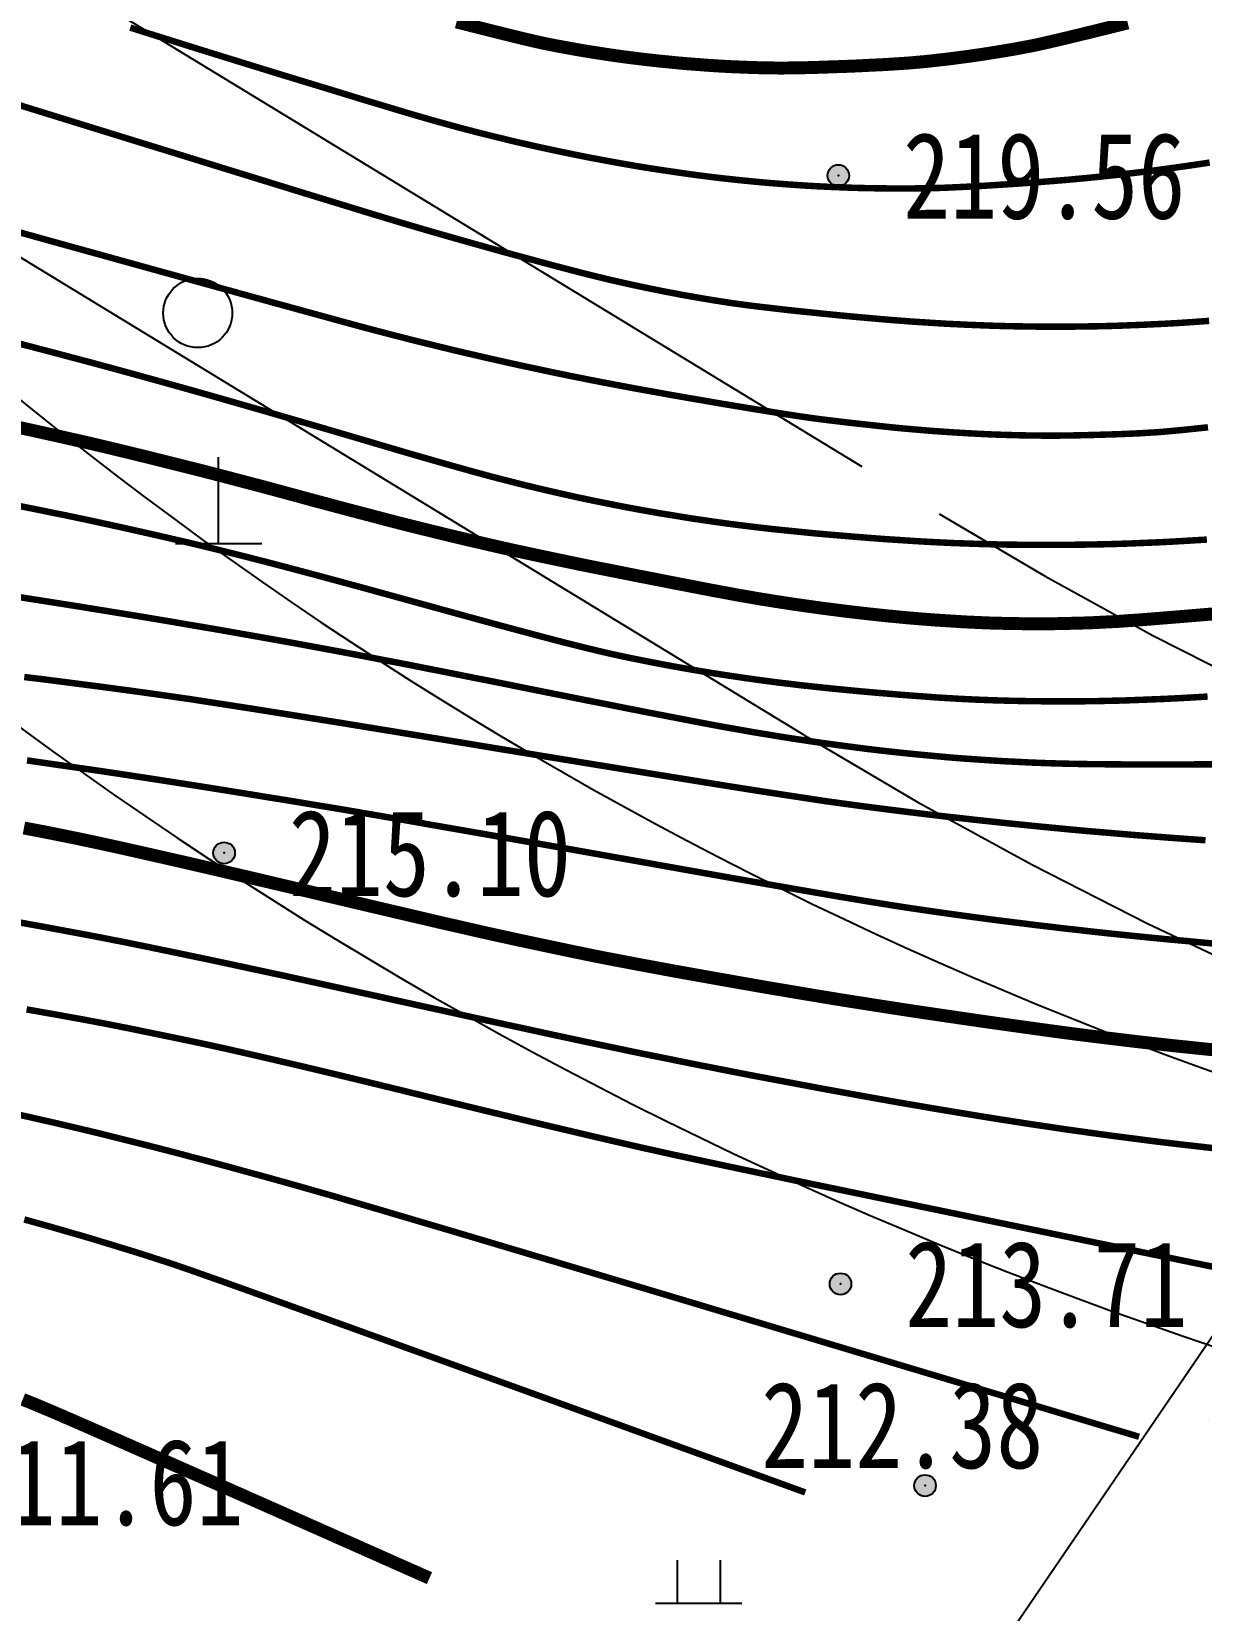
# Model space of a CAD drawing. Extents: x 36524600 to 36525730, y 2746759 to 2747713.
# Drawn here: x 36525080.61 to 36525094.15, y 2747405.56 to 2747423.84 of the extents above; entities that cross this region are included whole.
import ezdxf
from ezdxf.enums import TextEntityAlignment as Align

# ---------------------------------------------------------------- set-up
doc = ezdxf.new("R2010")
doc.units = 0
doc.header["$LTSCALE"] = 1000
doc.header["$MEASUREMENT"] = 0
doc.linetypes.add('X2', pattern=[10, 8, -2])
for name, color, linetype in [('0-规划道路', 4, 'Continuous'), ('DGX', 251, 'Continuous'), ('DLDW', 11, 'Continuous'), ('DLSS', 4, 'Continuous'), ('DMTZ', 3, 'Continuous'), ('GCD', 252, 'Continuous'), ('PP-DX-PT', 251, 'Continuous'), ('ZBTZ', 3, 'Continuous'), ('ZDH', 1, 'Continuous')]:
    doc.layers.add(name, color=color, linetype=linetype)
doc.styles.add('正等线体', font='宋体.shx', dxfattribs={"bigfont": '@@gbcbig.shx'})
doc.linetypes.add('10421', pattern='A,2,[150,AAA.SHX,S=0.5,R=0,X=0,Y=0.5],1e-11', length=2)

# ---------------------------------------------------------------- blocks, each defined once
blk = doc.blocks.new('gc326')
blk.add_circle((0, 0), 0.8)
blk = doc.blocks.new('gc200')
h = blk.add_hatch(color=256)
edge = h.paths.add_edge_path()
edge.add_arc((0, 0), 0.25, 0, 360)
blk.add_circle((0, 0), 0.25)
blk = doc.blocks.new('Gc111')
for p, q in [((0, 0), (0, 2)), ((-1, 0), (1, 0))]:
    blk.add_line(p, q)
blk = doc.blocks.new('dxt')
at = {"color": 253}
for p, q in [((36525088.084, 2747406.146), (36525088.084, 2747405.646)), ((36525088.584, 2747406.146), (36525088.584, 2747405.646)), ((36525087.834, 2747405.646), (36525088.834, 2747405.646))]:
    blk.add_line(p, q, dxfattribs=at)
at = {"color": 253, "linetype": 'Continuous', "flags": 128}
blk.add_lwpolyline([(36525128.774, 2747428.494), (36525094.763, 2747409.443), (36525068.486, 2747370.92)], dxfattribs=at)
at = {"layer": 'DGX', "color": 253, "linetype": 'Continuous', "flags": 128}
for points, const_width in [([(36525085.217, 2747405.937), (36525084.266, 2747406.359), (36525083.427, 2747406.731), (36525082.699, 2747407.053), (36525082.083, 2747407.325), (36525081.579, 2747407.547), (36525081.187, 2747407.719), (36525080.906, 2747407.841), (36525080.736, 2747407.913), (36525080.623, 2747407.96), (36525080.509, 2747408.006)], 0.15), ([(36525089.567, 2747406.929), (36525087.947, 2747407.517), (36525086.528, 2747408.032), (36525085.31, 2747408.473), (36525084.292, 2747408.841), (36525083.475, 2747409.136), (36525082.859, 2747409.357), (36525082.443, 2747409.504), (36525082.228, 2747409.578), (36525082.113, 2747409.615), (36525081.998, 2747409.652), (36525081.883, 2747409.689), (36525081.768, 2747409.725), (36525081.652, 2747409.76), (36525081.537, 2747409.796), (36525081.421, 2747409.831), (36525081.306, 2747409.866), (36525081.188, 2747409.901), (36525081.065, 2747409.936), (36525080.937, 2747409.973), (36525080.805, 2747410.011), (36525080.668, 2747410.049), (36525080.527, 2747410.088)], 0.075), ([(36525093.431, 2747407.573), (36525091.356, 2747408.196), (36525089.528, 2747408.744), (36525087.946, 2747409.218), (36525086.609, 2747409.617), (36525085.518, 2747409.942), (36525084.672, 2747410.192), (36525084.073, 2747410.368), (36525083.719, 2747410.469), (36525083.495, 2747410.532), (36525083.285, 2747410.59), (36525083.09, 2747410.643), (36525082.909, 2747410.693), (36525082.743, 2747410.738), (36525082.591, 2747410.779), (36525082.453, 2747410.815), (36525082.33, 2747410.848), (36525082.214, 2747410.878), (36525082.098, 2747410.908), (36525081.982, 2747410.938), (36525081.866, 2747410.967), (36525081.749, 2747410.996), (36525081.633, 2747411.025), (36525081.517, 2747411.054), (36525081.4, 2747411.083), (36525081.284, 2747411.111), (36525081.167, 2747411.139), (36525081.051, 2747411.166), (36525080.934, 2747411.194), (36525080.817, 2747411.221), (36525080.7, 2747411.247), (36525080.583, 2747411.274), (36525080.466, 2747411.3)], 0.075), ([(36525094.763, 2747409.443), (36525093.122, 2747409.78), (36525091.691, 2747410.075), (36525090.469, 2747410.328), (36525089.456, 2747410.538), (36525088.653, 2747410.707), (36525088.06, 2747410.834), (36525087.676, 2747410.919), (36525087.389, 2747410.985), (36525087.084, 2747411.056), (36525086.762, 2747411.132), (36525086.423, 2747411.212), (36525086.066, 2747411.298), (36525085.692, 2747411.388), (36525085.301, 2747411.483), (36525084.893, 2747411.583), (36525084.49, 2747411.681), (36525084.114, 2747411.772), (36525083.766, 2747411.855), (36525083.445, 2747411.93), (36525083.151, 2747411.998), (36525082.885, 2747412.059), (36525082.647, 2747412.111), (36525082.436, 2747412.156), (36525082.244, 2747412.196), (36525082.065, 2747412.233), (36525081.898, 2747412.267), (36525081.744, 2747412.299), (36525081.602, 2747412.327), (36525081.472, 2747412.353), (36525081.354, 2747412.375), (36525081.249, 2747412.395), (36525081.15, 2747412.413), (36525081.05, 2747412.431), (36525080.951, 2747412.449), (36525080.852, 2747412.467), (36525080.752, 2747412.484), (36525080.653, 2747412.502), (36525080.554, 2747412.519)], 0.075), ([(36525094.299, 2747412.051), (36525094.148, 2747412.066), (36525093.996, 2747412.082), (36525093.842, 2747412.098), (36525093.688, 2747412.115), (36525093.533, 2747412.132), (36525093.378, 2747412.15), (36525093.221, 2747412.169), (36525093.063, 2747412.188), (36525092.904, 2747412.207), (36525092.737, 2747412.228), (36525092.554, 2747412.252), (36525092.355, 2747412.279), (36525092.14, 2747412.309), (36525091.909, 2747412.341), (36525091.662, 2747412.376), (36525091.399, 2747412.414), (36525091.12, 2747412.455), (36525090.834, 2747412.497), (36525090.548, 2747412.541), (36525090.261, 2747412.586), (36525089.975, 2747412.631), (36525089.689, 2747412.678), (36525089.404, 2747412.726), (36525089.118, 2747412.774), (36525088.833, 2747412.824), (36525088.556, 2747412.873), (36525088.298, 2747412.919), (36525088.057, 2747412.962), (36525087.835, 2747413.003), (36525087.63, 2747413.041), (36525087.443, 2747413.077), (36525087.274, 2747413.109), (36525087.123, 2747413.139), (36525086.981, 2747413.168), (36525086.84, 2747413.197), (36525086.698, 2747413.227), (36525086.556, 2747413.257), (36525086.414, 2747413.287), (36525086.273, 2747413.317), (36525086.131, 2747413.348), (36525085.99, 2747413.379), (36525085.828, 2747413.415), (36525085.627, 2747413.461), (36525085.385, 2747413.516), (36525085.103, 2747413.582), (36525084.782, 2747413.657), (36525084.42, 2747413.742), (36525084.018, 2747413.837), (36525083.576, 2747413.942), (36525083.13, 2747414.047), (36525082.717, 2747414.144), (36525082.337, 2747414.232), (36525081.989, 2747414.311), (36525081.674, 2747414.382), (36525081.392, 2747414.444), (36525081.142, 2747414.497), (36525080.925, 2747414.541), (36525080.724, 2747414.581), (36525080.523, 2747414.619)], 0.15), ([(36525080.559, 2747415.401), (36525081.037, 2747415.332), (36525081.432, 2747415.275), (36525081.743, 2747415.228), (36525082.012, 2747415.187), (36525082.282, 2747415.145), (36525082.551, 2747415.103), (36525082.82, 2747415.06), (36525083.089, 2747415.017), (36525083.358, 2747414.973), (36525083.627, 2747414.93), (36525083.896, 2747414.885), (36525084.188, 2747414.837), (36525084.527, 2747414.779), (36525084.912, 2747414.713), (36525085.344, 2747414.637), (36525085.822, 2747414.554), (36525086.347, 2747414.461), (36525086.919, 2747414.36), (36525087.537, 2747414.25), (36525088.149, 2747414.141), (36525088.7, 2747414.043), (36525089.193, 2747413.957), (36525089.625, 2747413.882), (36525089.998, 2747413.818), (36525090.311, 2747413.766), (36525090.565, 2747413.725), (36525090.759, 2747413.695), (36525090.923, 2747413.671), (36525091.087, 2747413.647), (36525091.251, 2747413.624), (36525091.416, 2747413.601), (36525091.58, 2747413.579), (36525091.744, 2747413.557), (36525091.909, 2747413.536), (36525092.073, 2747413.516), (36525092.238, 2747413.495), (36525092.403, 2747413.476), (36525092.568, 2747413.456), (36525092.732, 2747413.438), (36525092.897, 2747413.419), (36525093.062, 2747413.401), (36525093.227, 2747413.384), (36525093.392, 2747413.367), (36525093.564, 2747413.35), (36525093.748, 2747413.332), (36525093.946, 2747413.314), (36525094.156, 2747413.294), (36525094.38, 2747413.274)], 0.075), ([(36525080.527, 2747416.366), (36525080.737, 2747416.341), (36525080.947, 2747416.314), (36525081.157, 2747416.287), (36525081.366, 2747416.26), (36525081.576, 2747416.232), (36525081.786, 2747416.204), (36525081.995, 2747416.175), (36525082.204, 2747416.145), (36525082.45, 2747416.11), (36525082.766, 2747416.061), (36525083.154, 2747416.001), (36525083.613, 2747415.928), (36525084.144, 2747415.843), (36525084.745, 2747415.745), (36525085.419, 2747415.635), (36525086.163, 2747415.512), (36525086.907, 2747415.39), (36525087.576, 2747415.281), (36525088.17, 2747415.185), (36525088.691, 2747415.101), (36525089.137, 2747415.031), (36525089.509, 2747414.974), (36525089.806, 2747414.929), (36525090.03, 2747414.898), (36525090.216, 2747414.873), (36525090.402, 2747414.849), (36525090.589, 2747414.825), (36525090.775, 2747414.802), (36525090.962, 2747414.779), (36525091.148, 2747414.757), (36525091.335, 2747414.736), (36525091.522, 2747414.715), (36525091.708, 2747414.695), (36525091.895, 2747414.675), (36525092.082, 2747414.656), (36525092.269, 2747414.637), (36525092.456, 2747414.619), (36525092.643, 2747414.601), (36525092.83, 2747414.584), (36525093.017, 2747414.568), (36525093.206, 2747414.552), (36525093.398, 2747414.536), (36525093.594, 2747414.521), (36525093.792, 2747414.506), (36525093.995, 2747414.491), (36525094.2, 2747414.477)], 0.075), ([(36525080.405, 2747417.301), (36525080.711, 2747417.253), (36525080.94, 2747417.217), (36525081.13, 2747417.187), (36525081.321, 2747417.156), (36525081.512, 2747417.125), (36525081.703, 2747417.094), (36525081.894, 2747417.063), (36525082.084, 2747417.031), (36525082.275, 2747416.999), (36525082.465, 2747416.966), (36525082.656, 2747416.934), (36525082.846, 2747416.901), (36525083.037, 2747416.867), (36525083.227, 2747416.834), (36525083.417, 2747416.8), (36525083.607, 2747416.766), (36525083.798, 2747416.731), (36525083.988, 2747416.696), (36525084.192, 2747416.658), (36525084.423, 2747416.614), (36525084.682, 2747416.564), (36525084.968, 2747416.509), (36525085.282, 2747416.447), (36525085.623, 2747416.379), (36525085.992, 2747416.306), (36525086.389, 2747416.226), (36525086.783, 2747416.147), (36525087.146, 2747416.075), (36525087.478, 2747416.009), (36525087.778, 2747415.95), (36525088.047, 2747415.898), (36525088.284, 2747415.852), (36525088.49, 2747415.813), (36525088.665, 2747415.781), (36525088.824, 2747415.753), (36525088.983, 2747415.725), (36525089.142, 2747415.699), (36525089.301, 2747415.673), (36525089.461, 2747415.648), (36525089.62, 2747415.624), (36525089.78, 2747415.601), (36525089.94, 2747415.579), (36525090.1, 2747415.558), (36525090.26, 2747415.537), (36525090.42, 2747415.518), (36525090.58, 2747415.5), (36525090.741, 2747415.483), (36525090.901, 2747415.467), (36525091.062, 2747415.452), (36525091.222, 2747415.437), (36525091.383, 2747415.424), (36525091.544, 2747415.413), (36525091.705, 2747415.402), (36525091.866, 2747415.392), (36525092.027, 2747415.384), (36525092.188, 2747415.376), (36525092.349, 2747415.37), (36525092.51, 2747415.365), (36525092.682, 2747415.361), (36525092.873, 2747415.358), (36525093.085, 2747415.356), (36525093.316, 2747415.354), (36525093.568, 2747415.354), (36525093.839, 2747415.354), (36525094.131, 2747415.355), (36525094.443, 2747415.357)], 0.075), ([(36525080.423, 2747418.355), (36525080.602, 2747418.319), (36525080.78, 2747418.283), (36525080.959, 2747418.247), (36525081.137, 2747418.21), (36525081.316, 2747418.172), (36525081.494, 2747418.133), (36525081.672, 2747418.094), (36525081.85, 2747418.054), (36525082.028, 2747418.014), (36525082.205, 2747417.973), (36525082.383, 2747417.932), (36525082.56, 2747417.89), (36525082.737, 2747417.847), (36525082.914, 2747417.803), (36525083.105, 2747417.755), (36525083.325, 2747417.699), (36525083.572, 2747417.634), (36525083.848, 2747417.561), (36525084.152, 2747417.479), (36525084.484, 2747417.389), (36525084.844, 2747417.29), (36525085.232, 2747417.183), (36525085.617, 2747417.077), (36525085.968, 2747416.981), (36525086.284, 2747416.896), (36525086.566, 2747416.821), (36525086.812, 2747416.757), (36525087.025, 2747416.704), (36525087.203, 2747416.661), (36525087.346, 2747416.628), (36525087.472, 2747416.601), (36525087.598, 2747416.575), (36525087.724, 2747416.55), (36525087.851, 2747416.525), (36525087.977, 2747416.501), (36525088.104, 2747416.478), (36525088.231, 2747416.456), (36525088.358, 2747416.434), (36525088.485, 2747416.413), (36525088.612, 2747416.393), (36525088.739, 2747416.374), (36525088.867, 2747416.355), (36525088.994, 2747416.337), (36525089.122, 2747416.32), (36525089.25, 2747416.303), (36525089.378, 2747416.288), (36525089.507, 2747416.272), (36525089.64, 2747416.258), (36525089.776, 2747416.243), (36525089.915, 2747416.229), (36525090.058, 2747416.215), (36525090.204, 2747416.201), (36525090.353, 2747416.188), (36525090.506, 2747416.175), (36525090.656, 2747416.162), (36525090.801, 2747416.151), (36525090.939, 2747416.141), (36525091.071, 2747416.131), (36525091.197, 2747416.123), (36525091.316, 2747416.116), (36525091.429, 2747416.11), (36525091.535, 2747416.105), (36525091.639, 2747416.101), (36525091.742, 2747416.097), (36525091.845, 2747416.094), (36525091.949, 2747416.091), (36525092.052, 2747416.089), (36525092.156, 2747416.087), (36525092.259, 2747416.086), (36525092.363, 2747416.085), (36525092.466, 2747416.084), (36525092.569, 2747416.084), (36525092.673, 2747416.084), (36525092.776, 2747416.085), (36525092.88, 2747416.087), (36525092.983, 2747416.088), (36525093.087, 2747416.091), (36525093.19, 2747416.093), (36525093.293, 2747416.096), (36525093.397, 2747416.1), (36525093.5, 2747416.104), (36525093.604, 2747416.108), (36525093.707, 2747416.112), (36525093.811, 2747416.117), (36525093.914, 2747416.122), (36525094.017, 2747416.128), (36525094.121, 2747416.134), (36525094.224, 2747416.14)], 0.075), ([(36525080.152, 2747419.322), (36525080.574, 2747419.231), (36525080.948, 2747419.148), (36525081.276, 2747419.074), (36525081.555, 2747419.008), (36525081.811, 2747418.946), (36525082.067, 2747418.883), (36525082.322, 2747418.819), (36525082.578, 2747418.755), (36525082.833, 2747418.689), (36525083.088, 2747418.622), (36525083.343, 2747418.555), (36525083.597, 2747418.486), (36525083.844, 2747418.419), (36525084.075, 2747418.357), (36525084.289, 2747418.3), (36525084.488, 2747418.248), (36525084.671, 2747418.2), (36525084.838, 2747418.156), (36525084.989, 2747418.118), (36525085.125, 2747418.084), (36525085.252, 2747418.053), (36525085.379, 2747418.022), (36525085.507, 2747417.991), (36525085.634, 2747417.961), (36525085.762, 2747417.931), (36525085.89, 2747417.901), (36525086.017, 2747417.872), (36525086.145, 2747417.843), (36525086.28, 2747417.814), (36525086.427, 2747417.782), (36525086.587, 2747417.748), (36525086.76, 2747417.712), (36525086.946, 2747417.673), (36525087.145, 2747417.633), (36525087.357, 2747417.591), (36525087.582, 2747417.546), (36525087.804, 2747417.503), (36525088.006, 2747417.463), (36525088.189, 2747417.428), (36525088.353, 2747417.396), (36525088.498, 2747417.368), (36525088.624, 2747417.345), (36525088.73, 2747417.325), (36525088.817, 2747417.309), (36525088.895, 2747417.296), (36525088.973, 2747417.282), (36525089.05, 2747417.269), (36525089.128, 2747417.257), (36525089.206, 2747417.244), (36525089.284, 2747417.232), (36525089.362, 2747417.22), (36525089.44, 2747417.208), (36525089.518, 2747417.197), (36525089.596, 2747417.186), (36525089.674, 2747417.175), (36525089.752, 2747417.164), (36525089.83, 2747417.154), (36525089.908, 2747417.144), (36525089.986, 2747417.134), (36525090.065, 2747417.124), (36525090.143, 2747417.115), (36525090.221, 2747417.106), (36525090.3, 2747417.097), (36525090.378, 2747417.089), (36525090.456, 2747417.08), (36525090.535, 2747417.072), (36525090.613, 2747417.065), (36525090.692, 2747417.057), (36525090.77, 2747417.05), (36525090.849, 2747417.043), (36525090.927, 2747417.037), (36525091.006, 2747417.031), (36525091.084, 2747417.025), (36525091.163, 2747417.02), (36525091.241, 2747417.015), (36525091.32, 2747417.01), (36525091.399, 2747417.005), (36525091.477, 2747417.001), (36525091.556, 2747416.998), (36525091.635, 2747416.994), (36525091.713, 2747416.991), (36525091.792, 2747416.989), (36525091.871, 2747416.987), (36525091.949, 2747416.985), (36525092.028, 2747416.984), (36525092.107, 2747416.983), (36525092.185, 2747416.982), (36525092.264, 2747416.982), (36525092.343, 2747416.983), (36525092.422, 2747416.983), (36525092.5, 2747416.984), (36525092.579, 2747416.986), (36525092.658, 2747416.988), (36525092.736, 2747416.99), (36525092.815, 2747416.992), (36525092.894, 2747416.995), (36525092.972, 2747416.999), (36525093.051, 2747417.003), (36525093.13, 2747417.007), (36525093.208, 2747417.011), (36525093.302, 2747417.018), (36525093.424, 2747417.026), (36525093.577, 2747417.038), (36525093.759, 2747417.053), (36525093.97, 2747417.07), (36525094.211, 2747417.09), (36525094.481, 2747417.113)], 0.15), ([(36525080.36, 2747420.252), (36525080.595, 2747420.192), (36525080.829, 2747420.131), (36525081.062, 2747420.069), (36525081.296, 2747420.007), (36525081.53, 2747419.944), (36525081.763, 2747419.88), (36525081.996, 2747419.816), (36525082.229, 2747419.751), (36525082.462, 2747419.686), (36525082.695, 2747419.62), (36525082.926, 2747419.554), (36525083.155, 2747419.488), (36525083.381, 2747419.423), (36525083.604, 2747419.358), (36525083.825, 2747419.294), (36525084.044, 2747419.23), (36525084.259, 2747419.167), (36525084.473, 2747419.104), (36525084.679, 2747419.043), (36525084.875, 2747418.985), (36525085.06, 2747418.931), (36525085.235, 2747418.881), (36525085.399, 2747418.834), (36525085.552, 2747418.791), (36525085.694, 2747418.751), (36525085.826, 2747418.715), (36525085.953, 2747418.681), (36525086.08, 2747418.648), (36525086.207, 2747418.616), (36525086.334, 2747418.584), (36525086.461, 2747418.553), (36525086.589, 2747418.523), (36525086.716, 2747418.494), (36525086.844, 2747418.465), (36525086.972, 2747418.437), (36525087.101, 2747418.41), (36525087.229, 2747418.384), (36525087.358, 2747418.358), (36525087.486, 2747418.333), (36525087.615, 2747418.309), (36525087.744, 2747418.286), (36525087.873, 2747418.263), (36525088.003, 2747418.242), (36525088.132, 2747418.221), (36525088.261, 2747418.2), (36525088.391, 2747418.181), (36525088.521, 2747418.162), (36525088.651, 2747418.144), (36525088.781, 2747418.127), (36525088.911, 2747418.111), (36525089.044, 2747418.095), (36525089.183, 2747418.079), (36525089.328, 2747418.064), (36525089.48, 2747418.049), (36525089.638, 2747418.033), (36525089.801, 2747418.018), (36525089.971, 2747418.004), (36525090.147, 2747417.989), (36525090.324, 2747417.975), (36525090.497, 2747417.962), (36525090.666, 2747417.951), (36525090.83, 2747417.94), (36525090.99, 2747417.931), (36525091.146, 2747417.923), (36525091.298, 2747417.916), (36525091.445, 2747417.911), (36525091.591, 2747417.906), (36525091.736, 2747417.902), (36525091.881, 2747417.899), (36525092.027, 2747417.897), (36525092.172, 2747417.896), (36525092.318, 2747417.895), (36525092.463, 2747417.895), (36525092.609, 2747417.896), (36525092.754, 2747417.898), (36525092.9, 2747417.9), (36525093.045, 2747417.903), (36525093.19, 2747417.907), (36525093.336, 2747417.912), (36525093.481, 2747417.918), (36525093.626, 2747417.924), (36525093.772, 2747417.931), (36525093.918, 2747417.939), (36525094.066, 2747417.948), (36525094.216, 2747417.957)], 0.075), ([(36525080.068, 2747421.625), (36525081.011, 2747421.363), (36525081.845, 2747421.132), (36525082.571, 2747420.931), (36525083.189, 2747420.76), (36525083.698, 2747420.62), (36525084.099, 2747420.51), (36525084.392, 2747420.43), (36525084.576, 2747420.381), (36525084.706, 2747420.347), (36525084.837, 2747420.313), (36525084.967, 2747420.28), (36525085.098, 2747420.247), (36525085.228, 2747420.215), (36525085.359, 2747420.183), (36525085.49, 2747420.151), (36525085.621, 2747420.12), (36525085.752, 2747420.09), (36525085.883, 2747420.059), (36525086.014, 2747420.03), (36525086.146, 2747420), (36525086.277, 2747419.971), (36525086.409, 2747419.943), (36525086.54, 2747419.915), (36525086.672, 2747419.887), (36525086.804, 2747419.86), (36525086.936, 2747419.833), (36525087.068, 2747419.807), (36525087.2, 2747419.781), (36525087.332, 2747419.756), (36525087.464, 2747419.731), (36525087.596, 2747419.706), (36525087.729, 2747419.682), (36525087.86, 2747419.659), (36525087.99, 2747419.635), (36525088.117, 2747419.613), (36525088.243, 2747419.591), (36525088.366, 2747419.57), (36525088.488, 2747419.549), (36525088.607, 2747419.528), (36525088.725, 2747419.509), (36525088.839, 2747419.49), (36525088.948, 2747419.472), (36525089.051, 2747419.455), (36525089.15, 2747419.439), (36525089.243, 2747419.424), (36525089.33, 2747419.41), (36525089.413, 2747419.397), (36525089.49, 2747419.385), (36525089.57, 2747419.374), (36525089.658, 2747419.361), (36525089.757, 2747419.348), (36525089.864, 2747419.335), (36525089.981, 2747419.321), (36525090.108, 2747419.306), (36525090.244, 2747419.291), (36525090.389, 2747419.275), (36525090.539, 2747419.259), (36525090.689, 2747419.244), (36525090.84, 2747419.231), (36525090.99, 2747419.218), (36525091.14, 2747419.207), (36525091.291, 2747419.197), (36525091.442, 2747419.188), (36525091.592, 2747419.18), (36525091.743, 2747419.173), (36525091.894, 2747419.168), (36525092.044, 2747419.164), (36525092.195, 2747419.161), (36525092.346, 2747419.16), (36525092.497, 2747419.16), (36525092.647, 2747419.162), (36525092.798, 2747419.165), (36525092.944, 2747419.169), (36525093.081, 2747419.173), (36525093.208, 2747419.177), (36525093.326, 2747419.182), (36525093.434, 2747419.187), (36525093.533, 2747419.193), (36525093.622, 2747419.198), (36525093.702, 2747419.204), (36525093.791, 2747419.212), (36525093.909, 2747419.223), (36525094.055, 2747419.238), (36525094.229, 2747419.256)], 0.075), ([(36525080.457, 2747422.989), (36525081.475, 2747422.674), (36525082.363, 2747422.4), (36525083.12, 2747422.166), (36525083.746, 2747421.973), (36525084.242, 2747421.821), (36525084.608, 2747421.709), (36525084.843, 2747421.638), (36525085.013, 2747421.588), (36525085.183, 2747421.538), (36525085.353, 2747421.489), (36525085.524, 2747421.44), (36525085.694, 2747421.392), (36525085.865, 2747421.344), (36525086.036, 2747421.296), (36525086.207, 2747421.25), (36525086.372, 2747421.205), (36525086.527, 2747421.163), (36525086.672, 2747421.124), (36525086.806, 2747421.089), (36525086.929, 2747421.057), (36525087.041, 2747421.028), (36525087.143, 2747421.003), (36525087.235, 2747420.981), (36525087.321, 2747420.96), (36525087.407, 2747420.941), (36525087.493, 2747420.921), (36525087.58, 2747420.902), (36525087.666, 2747420.884), (36525087.753, 2747420.865), (36525087.839, 2747420.848), (36525087.926, 2747420.83), (36525088.013, 2747420.814), (36525088.1, 2747420.797), (36525088.187, 2747420.781), (36525088.274, 2747420.766), (36525088.361, 2747420.751), (36525088.448, 2747420.736), (36525088.535, 2747420.722), (36525088.623, 2747420.708), (36525088.715, 2747420.694), (36525088.817, 2747420.68), (36525088.93, 2747420.665), (36525089.052, 2747420.65), (36525089.184, 2747420.635), (36525089.326, 2747420.618), (36525089.478, 2747420.602), (36525089.64, 2747420.585), (36525089.805, 2747420.568), (36525089.965, 2747420.552), (36525090.119, 2747420.537), (36525090.268, 2747420.524), (36525090.413, 2747420.511), (36525090.552, 2747420.499), (36525090.686, 2747420.489), (36525090.816, 2747420.479), (36525090.942, 2747420.471), (36525091.069, 2747420.463), (36525091.196, 2747420.455), (36525091.323, 2747420.449), (36525091.449, 2747420.443), (36525091.576, 2747420.438), (36525091.703, 2747420.433), (36525091.83, 2747420.429), (36525091.957, 2747420.426), (36525092.084, 2747420.424), (36525092.211, 2747420.422), (36525092.338, 2747420.421), (36525092.465, 2747420.421), (36525092.592, 2747420.421), (36525092.719, 2747420.422), (36525092.846, 2747420.424), (36525092.973, 2747420.426), (36525093.1, 2747420.429), (36525093.227, 2747420.433), (36525093.354, 2747420.438), (36525093.481, 2747420.443), (36525093.608, 2747420.449), (36525093.735, 2747420.455), (36525093.861, 2747420.462), (36525093.988, 2747420.47), (36525094.115, 2747420.479), (36525094.242, 2747420.488)], 0.075), ([(36525081.754, 2747423.882), (36525082.048, 2747423.789), (36525082.355, 2747423.693), (36525082.675, 2747423.593), (36525083.008, 2747423.49), (36525083.354, 2747423.383), (36525083.691, 2747423.28), (36525083.997, 2747423.187), (36525084.271, 2747423.103), (36525084.513, 2747423.029), (36525084.724, 2747422.966), (36525084.903, 2747422.912), (36525085.051, 2747422.868), (36525085.167, 2747422.835), (36525085.267, 2747422.806), (36525085.368, 2747422.778), (36525085.469, 2747422.75), (36525085.569, 2747422.723), (36525085.67, 2747422.696), (36525085.772, 2747422.67), (36525085.873, 2747422.645), (36525085.974, 2747422.619), (36525086.076, 2747422.595), (36525086.177, 2747422.57), (36525086.279, 2747422.546), (36525086.381, 2747422.523), (36525086.483, 2747422.5), (36525086.585, 2747422.478), (36525086.687, 2747422.456), (36525086.789, 2747422.435), (36525086.891, 2747422.414), (36525086.994, 2747422.393), (36525087.096, 2747422.373), (36525087.199, 2747422.354), (36525087.301, 2747422.335), (36525087.404, 2747422.316), (36525087.507, 2747422.298), (36525087.61, 2747422.28), (36525087.713, 2747422.263), (36525087.816, 2747422.247), (36525087.919, 2747422.231), (36525088.023, 2747422.216), (36525088.126, 2747422.201), (36525088.23, 2747422.186), (36525088.334, 2747422.172), (36525088.437, 2747422.159), (36525088.541, 2747422.146), (36525088.645, 2747422.134), (36525088.749, 2747422.123), (36525088.853, 2747422.112), (36525088.956, 2747422.102), (36525089.06, 2747422.092), (36525089.164, 2747422.083), (36525089.268, 2747422.075), (36525089.371, 2747422.067), (36525089.475, 2747422.06), (36525089.579, 2747422.053), (36525089.683, 2747422.047), (36525089.787, 2747422.042), (36525089.891, 2747422.037), (36525089.994, 2747422.033), (36525090.098, 2747422.029), (36525090.202, 2747422.026), (36525090.306, 2747422.024), (36525090.41, 2747422.022), (36525090.514, 2747422.021), (36525090.618, 2747422.02), (36525090.722, 2747422.02), (36525090.826, 2747422.021), (36525090.93, 2747422.022), (36525091.041, 2747422.024), (36525091.164, 2747422.028), (36525091.301, 2747422.034), (36525091.45, 2747422.041), (36525091.613, 2747422.05), (36525091.788, 2747422.061), (36525091.977, 2747422.073), (36525092.178, 2747422.087), (36525092.386, 2747422.103), (36525092.593, 2747422.12), (36525092.801, 2747422.139), (36525093.008, 2747422.16), (36525093.215, 2747422.182), (36525093.422, 2747422.206), (36525093.629, 2747422.232), (36525093.835, 2747422.26), (36525094.041, 2747422.289), (36525094.248, 2747422.32)], 0.075), ([(36525085.531, 2747423.948), (36525085.753, 2747423.891), (36525085.952, 2747423.841), (36525086.129, 2747423.797), (36525086.284, 2747423.759), (36525086.416, 2747423.728), (36525086.527, 2747423.703), (36525086.615, 2747423.685), (36525086.692, 2747423.67), (36525086.769, 2747423.656), (36525086.846, 2747423.642), (36525086.923, 2747423.628), (36525087, 2747423.615), (36525087.077, 2747423.602), (36525087.155, 2747423.59), (36525087.232, 2747423.578), (36525087.31, 2747423.566), (36525087.388, 2747423.555), (36525087.467, 2747423.544), (36525087.546, 2747423.534), (36525087.626, 2747423.524), (36525087.707, 2747423.514), (36525087.788, 2747423.505), (36525087.869, 2747423.496), (36525087.951, 2747423.488), (36525088.031, 2747423.48), (36525088.111, 2747423.472), (36525088.191, 2747423.465), (36525088.269, 2747423.459), (36525088.347, 2747423.453), (36525088.425, 2747423.447), (36525088.501, 2747423.442), (36525088.578, 2747423.437), (36525088.654, 2747423.433), (36525088.73, 2747423.429), (36525088.807, 2747423.426), (36525088.883, 2747423.423), (36525088.959, 2747423.42), (36525089.036, 2747423.418), (36525089.112, 2747423.416), (36525089.193, 2747423.415), (36525089.284, 2747423.414), (36525089.384, 2747423.415), (36525089.494, 2747423.417), (36525089.613, 2747423.419), (36525089.742, 2747423.423), (36525089.88, 2747423.428), (36525090.028, 2747423.433), (36525090.176, 2747423.439), (36525090.314, 2747423.446), (36525090.443, 2747423.452), (36525090.562, 2747423.459), (36525090.672, 2747423.466), (36525090.772, 2747423.473), (36525090.862, 2747423.481), (36525090.943, 2747423.488), (36525091.019, 2747423.496), (36525091.095, 2747423.505), (36525091.171, 2747423.513), (36525091.246, 2747423.522), (36525091.322, 2747423.532), (36525091.398, 2747423.542), (36525091.474, 2747423.552), (36525091.549, 2747423.563), (36525091.625, 2747423.574), (36525091.7, 2747423.586), (36525091.776, 2747423.598), (36525091.851, 2747423.61), (36525091.926, 2747423.623), (36525092.002, 2747423.636), (36525092.077, 2747423.65), (36525092.152, 2747423.664), (36525092.246, 2747423.683), (36525092.38, 2747423.713), (36525092.551, 2747423.753), (36525092.762, 2747423.804), (36525093.011, 2747423.865), (36525093.3, 2747423.937)], 0.15), ([(36525080.439, 2747413.532), (36525080.682, 2747413.488), (36525080.924, 2747413.443), (36525081.166, 2747413.398), (36525081.409, 2747413.352), (36525081.669, 2747413.301), (36525081.965, 2747413.241), (36525082.298, 2747413.172), (36525082.668, 2747413.095), (36525083.073, 2747413.008), (36525083.515, 2747412.913), (36525083.993, 2747412.808), (36525084.508, 2747412.695), (36525085.019, 2747412.582), (36525085.488, 2747412.479), (36525085.913, 2747412.385), (36525086.296, 2747412.302), (36525086.636, 2747412.228), (36525086.934, 2747412.164), (36525087.188, 2747412.11), (36525087.4, 2747412.066), (36525087.59, 2747412.026), (36525087.781, 2747411.987), (36525087.971, 2747411.949), (36525088.162, 2747411.91), (36525088.352, 2747411.872), (36525088.543, 2747411.835), (36525088.734, 2747411.797), (36525088.925, 2747411.76), (36525089.116, 2747411.724), (36525089.307, 2747411.688), (36525089.498, 2747411.652), (36525089.689, 2747411.616), (36525089.88, 2747411.581), (36525090.071, 2747411.546), (36525090.263, 2747411.511), (36525090.454, 2747411.477), (36525090.645, 2747411.443), (36525090.837, 2747411.41), (36525091.028, 2747411.377), (36525091.22, 2747411.345), (36525091.412, 2747411.313), (36525091.603, 2747411.282), (36525091.795, 2747411.251), (36525091.987, 2747411.221), (36525092.179, 2747411.191), (36525092.371, 2747411.163), (36525092.563, 2747411.134), (36525092.756, 2747411.107), (36525092.948, 2747411.08), (36525093.14, 2747411.054), (36525093.333, 2747411.029), (36525093.526, 2747411.004), (36525093.718, 2747410.98), (36525093.911, 2747410.957), (36525094.104, 2747410.935), (36525094.297, 2747410.913)], 0.075)]:
    blk.add_lwpolyline(points, dxfattribs=dict(at, const_width=const_width))
at = {"layer": 'DLSS', "color": 253, "linetype": 'X2'}
for p, q in [((36525090.225, 2747418.798), (36524943.317, 2747508.272)), ((36525089.556, 2747415.693), (36524941.757, 2747505.709))]:
    blk.add_line(p, q, dxfattribs=at)
for radius in [47, 50]:
    blk.add_arc((36525115.564, 2747458.396), radius, 238.6566, 293.3272, dxfattribs=at)
at = {"layer": 'DMTZ', "color": 253, "linetype": '10421', "flags": 128}
for points, const_width, elevation in [([(36525114.148, 2747383.161), (36525113.93, 2747393.056), (36525113.598, 2747394.726), (36525110.478, 2747400.496), (36525108.325, 2747403.033), (36525107.139, 2747403.97), (36525105.63, 2747404.49), (36525101.725, 2747404.637), (36525096.889, 2747406.254), (36525094.174, 2747406.302), (36525090.954, 2747407.008), (36525086.634, 2747406.762), (36525085.217, 2747405.937), (36525084.346, 2747404.786), (36525083.404, 2747404.624), (36525076.998, 2747406.798), (36525067.252, 2747408.51), (36525061.551, 2747408.579), (36525058.074, 2747407.666), (36525053.009, 2747405.353), (36525048.603, 2747404.042), (36525043.307, 2747402.597), (36525041.076, 2747402.386), (36525039.057, 2747402.288), (36525036.747, 2747403.691), (36525035.48, 2747405.753), (36525033.307, 2747412.778), (36525029.013, 2747421.757), (36525025.247, 2747425.488), (36525021.012, 2747428.756), (36525015.032, 2747433.661), (36525012.836, 2747435.594), (36525010.222, 2747438.541), (36525008.767, 2747440.5), (36525005.691, 2747446.309), (36525004.521, 2747449.922), (36525004.103, 2747453.218), (36525004.158, 2747457.366), (36525004.346, 2747461.068), (36525003.833, 2747466.322), (36524999.172, 2747478.694), (36524996.93, 2747482.765), (36524994.423, 2747491.584), (36524992.957, 2747497.838), (36524991.208, 2747506.075), (36524988.345, 2747520.412), (36524984.663, 2747529.207), (36524983.82, 2747532.506)], 0.0000022, 200), ([(36525047.637, 2747319.179), (36525050.968, 2747319.719), (36525058.32, 2747324.462), (36525069.23, 2747336.75), (36525072.926, 2747339.784), (36525076.263, 2747345.646), (36525078.946, 2747349.447), (36525080.515, 2747354.007), (36525081.595, 2747356.128), (36525087.153, 2747364.629), (36525091.086, 2747369.571), (36525095.777, 2747374.393), (36525102.908, 2747379.443), (36525113.199, 2747382.722), (36525115.918, 2747384.124), (36525120.957, 2747387.515), (36525126.971, 2747389.793), (36525132.131, 2747392.662), (36525133.151, 2747399.113), (36525132.323, 2747401.601), (36525130.496, 2747404.116), (36525129.001, 2747405.183), (36525126.146, 2747405.903), (36525122.411, 2747407.622), (36525122.349, 2747407.651), (36525119.947, 2747408.852), (36525119.345, 2747409.21), (36525119.292, 2747409.244), (36525117.554, 2747410.379), (36525116.888, 2747410.651), (36525116.654, 2747410.697), (36525116.606, 2747410.702), (36525115.754, 2747410.676), (36525115.752, 2747410.676), (36525115.702, 2747410.672), (36525113.906, 2747410.553), (36525113.877, 2747410.551), (36525110.877, 2747410.301), (36525103.781, 2747409.727), (36525096.591, 2747409.062), (36525094.595, 2747407.839), (36525090.954, 2747407.008)], 0.00000221, 212)]:
    blk.add_lwpolyline(points, dxfattribs=dict(at, const_width=const_width, elevation=elevation))
at = {"layer": 'PP-DX-PT', "color": 253, "linetype": 'Continuous'}
for p in [(36525089.95, 2747422.17, 219.56), (36525082.84, 2747414.33, 215.1), (36525089.975, 2747409.342, 213.71), (36525090.954, 2747407.008, 212.38)]:
    blk.add_point(p, dxfattribs=at)
at = {"layer": 'PP-DX-PT', "color": 253}
for p in [(36525089.95, 2747422.17, 219.565), (36525082.84, 2747414.33, 215.101), (36525089.975, 2747409.342, 213.712), (36525090.954, 2747407.008, 212.38)]:
    blk.add_point(p, dxfattribs=at)
at = {"layer": 'ZDH', "color": 253, "linetype": 'Continuous'}
blk.add_point((36525082.776, 2747417.91, 216.919), dxfattribs=at)
at = {"layer": 'DLDW', "color": 253, "linetype": 'Continuous', "xscale": 0.5, "yscale": 0.5}
blk.add_blockref('Gc111', (36525082.776, 2747417.91, 216.919), dxfattribs=at)
at = {"layer": 'GCD', "color": 253, "linetype": 'Continuous'}
ref = blk.add_blockref('gc200', (36525089.95, 2747422.17, 219.565), dxfattribs=dict(at, xscale=0.5, yscale=0.5, zscale=0.5))
ref.add_attrib('height', '219.56', dxfattribs={"linetype": 'Continuous', "height": 1, "style": '正等线体', "width": 0.8}).set_placement((36525090.7, 2747422.17, 219.565), align=Align.MIDDLE_LEFT)
ref = blk.add_blockref('gc200', (36525082.84, 2747414.33, 215.101), dxfattribs=dict(at, xscale=0.5, yscale=0.5, zscale=0.5))
ref.add_attrib('height', '215.10', dxfattribs={"linetype": 'Continuous', "height": 1, "style": '正等线体', "width": 0.8}).set_placement((36525083.59, 2747414.33, 215.101), align=Align.MIDDLE_LEFT)
ref = blk.add_blockref('gc200', (36525089.975, 2747409.342, 213.712), dxfattribs=dict(at, xscale=0.5, yscale=0.5, zscale=0.5))
ref.add_attrib('height', '213.71', dxfattribs={"linetype": 'Continuous', "height": 1, "style": '正等线体', "width": 0.8}).set_placement((36525090.725, 2747409.342, 213.712), align=Align.MIDDLE_LEFT)
ref = blk.add_blockref('gc200', (36525090.954, 2747407.008, 212.38), dxfattribs=dict(at, xscale=0.5, yscale=0.5, zscale=0.5))
ref.add_attrib('height', '212.38', dxfattribs={"linetype": 'Continuous', "height": 1, "style": '正等线体', "width": 0.8}).set_placement((36525089.057, 2747407.71, 200), align=Align.MIDDLE_LEFT)
ref = blk.add_blockref('gc200', (36525079.05, 2747407.05, 211.61), dxfattribs=dict(at, xscale=0.5, yscale=0.5, zscale=0.5))
ref.add_attrib('height', '211.61', dxfattribs={"linetype": 'Continuous', "height": 1, "style": '正等线体', "width": 0.8}).set_placement((36525079.8, 2747407.05, 211.61), align=Align.MIDDLE_LEFT)
at = {"layer": 'ZBTZ', "color": 253, "linetype": 'Continuous', "xscale": 0.5, "yscale": 0.5}
blk.add_blockref('gc326', (36525082.535, 2747420.579, 231.143), dxfattribs=at)

msp = doc.modelspace()

# ---------------------------------------------------------------- linework, layer by layer
at = {"layer": '0-规划道路', "color": 4}
for centre, radius, end in [((36525110.12, 2747456.05), 47, 293.3148), ((36525110.121, 2747456.049), 50, 293.3272)]:
    msp.add_arc(centre, radius, 229.5974, end, dxfattribs=at)

# ---------------------------------------------------------------- block references
msp.add_blockref('dxt', (0, 0))

doc.saveas('drawing.dxf')
